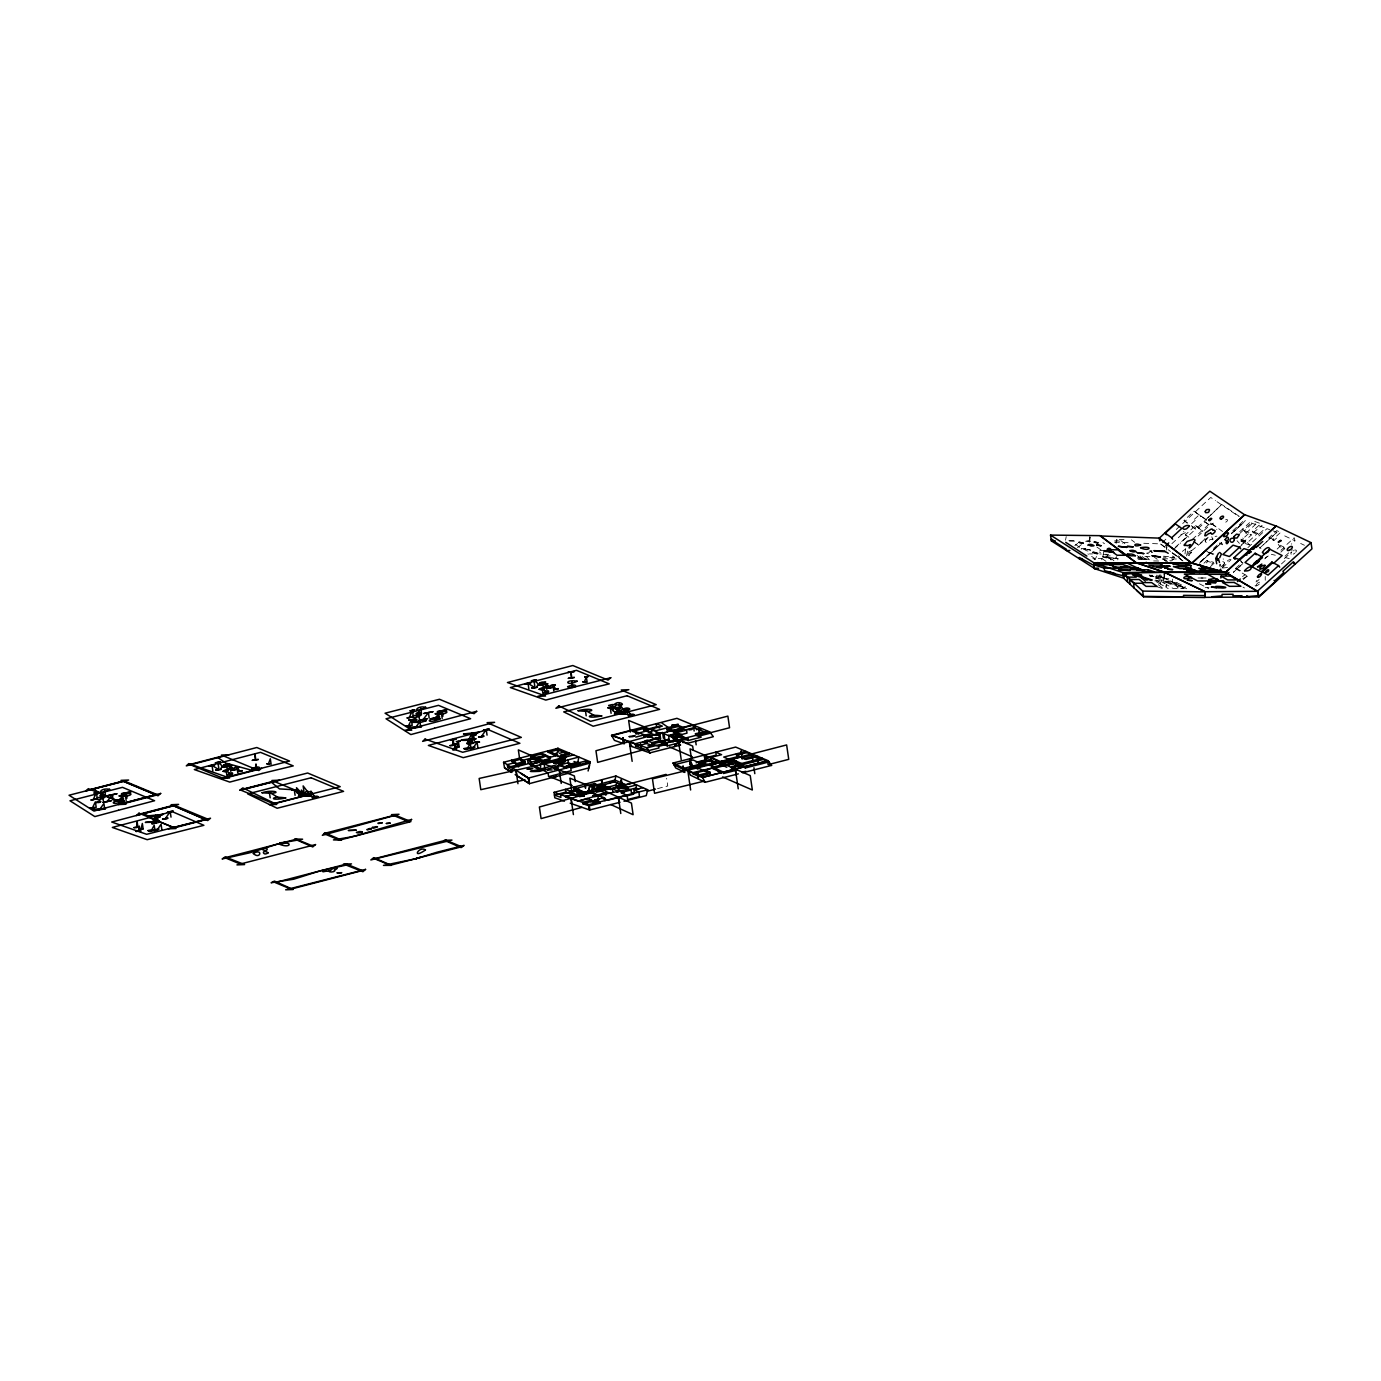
<?xml version="1.0" encoding="UTF-8"?>
<svg xmlns="http://www.w3.org/2000/svg" width="1381" height="1381" viewBox="0 0 1381 1381"><rect width="100%" height="100%" fill="white"/><g stroke="black" fill="none" stroke-linecap="round" stroke-linejoin="round"><path stroke-width="0.75" stroke-dasharray="5 3.75" d="M1265.238 580.262L1265.238 576.481M1108.995 557.631C1123.081 557.803 1102.297 562.654 1109.081 551.485M1155.552 578.069L1164.028 578.035L1164.511 572.39L1164.028 577.983L1186.711 588.755M1160.541 584.094L1154.809 580.883L1154.965 579.571L1160.696 582.782L1177.026 582.73L1176.888 584.025L1170.087 584.059L1170.398 581.263L1160.8 581.297L1160.489 584.094L1166.03 587.305L1166.358 584.508L1173.021 588.392L1183.983 588.444L1176.612 584.508L1171.381 584.508M1177.044 582.799L1185.295 586.718L1185.14 588.013L1177.63 588.03L1177.786 586.718L1165.305 580.227L1154.965 579.571M1154.809 580.883L1162.094 580.814L1162.25 579.502M1163.665 580.244L1163.855 578.76L1156.777 575.083L1156.536 577.931L1162.094 580.814M1170.07 584.059L1165.15 581.539L1165.305 580.227M1168.222 588.599L1165.978 587.305L1166.289 584.491M1172.02 582.817L1172.452 579.122M1176.439 586.01L1176.508 584.508L1170.398 581.263M1256.071 585.458L1256.831 584.025A4.488 2.037 -35.8 0 1 1258.039 582.851C1267.292 578.138 1249.477 594.02 1256.9 580.296M1116.383 543.113L1117.056 539.574M1149.907 556.664L1142.052 556.491L1141.535 559.27L1136.563 559.167M1162.543 559.27L1164.563 559.322L1164.338 560.617L1172.158 560.772L1172.365 559.478L1176.025 559.564M1166.427 550.104L1167.031 546.479M1115.9 543.078L1116.504 539.47M1102.832 556.854L1103.868 550.743M1219.475 566.245L1220.113 564.139M1089.385 542.284L1090.42 536.881M1094.408 559.737L1094.65 558.442L1087.917 553.902M1101.693 559.771L1101.934 558.494L1094.65 558.442M1113.932 560.79C1109.633 556.146 1109.306 561.618 1114.743 559.84M1110.531 559.806L1110.79 558.528M1117.764 559.857L1117.989 558.545L1116.4 558.528L1117.022 555.231M1065.528 540.213L1066.218 536.605M1081.202 549.327L1081.375 548.395L1087.399 548.447L1083.205 549.345M1186.538 555.939L1187.729 550.656M1185.589 548.965L1185.002 554.005L1191.354 550.57M1084.465 549.5L1086.243 549.224A3.366 0.932 10.8 0 1 1088.435 549.586L1090.42 550.639L1088.608 551.071A3.366 0.932 10.8 0 1 1086.398 550.691L1084.465 549.5L1088.383 544.632M1105.991 554.178L1107.683 555.939L1110.825 555.87M1095.098 559.685L1096.479 556.474M1213.398 523.14L1211.603 524.487A1.864 0.949 -34.4 0 1 1210.429 523.934L1210.93 523.002M1268.224 555.973L1265.289 558.028M1222.548 567.367L1224.515 563.327L1223.203 558.856M1182.36 551.399L1185.709 548.861M1187.625 554.247L1191.406 551.951L1191.285 553.885A5.386 2.762 -34.3 0 1 1189.421 555.732M1187.263 523.244L1184.035 520.447L1194.047 511.143L1201.125 516.632L1200.452 515.527M1162.181 542.595L1166.893 538.227M1176.284 529.475L1210.757 497.453L1215.487 500.647M1175.196 547.446L1186.831 536.76L1187.729 537.399M1231.697 511.212L1221.753 504.479L1205.682 519.757L1208.996 516.701M1173.781 549.241L1180.634 542.923M1183.154 540.61L1195.583 529.147L1190.56 525.108M1210.55 515.268L1221.753 504.479M1213.105 554.61L1209.065 552.555L1211.569 550.242M1213.571 548.395L1219.44 543.009L1222.668 544.028M1232.853 530.701L1245.265 519.291M1199.295 563.31L1221.736 542.681L1199.588 562.982M1203.99 563.189L1207.011 560.41L1213.657 562.326L1210.654 565.071M1239.741 531.668L1249.581 522.639M1206.269 562.947L1207.84 561.497L1213.157 562.792M1239.827 533.429L1249.77 524.314M1210.395 566.642L1214.244 563.103M1238.429 548.153L1243.901 543.13L1249.287 544.891L1266.981 528.664L1276.959 532.255L1259.817 547.998M1220.839 567.039L1228.555 559.944M1222.306 567.798L1231.041 559.771L1227.847 558.787M1240.552 570.75L1234.493 567.367L1235.408 568.609L1242.054 562.481L1243.021 563.016M1242.658 563.741L1233.319 572.355L1242.658 563.724M1259.817 547.964L1276.959 532.186M1194.41 519.256L1199.278 514.802L1206.131 519.498L1204.905 521.863L1209.687 525.332L1202.816 531.599L1195.653 525.419L1185.433 534.775L1187.021 537.054M1191.682 523.589L1195.186 520.361M1171.882 543.682L1184.328 532.186L1183.413 531.53M1194.858 528.094L1196.464 526.627M1197.534 527.369L1206.131 519.498M1198.259 528.422L1205.112 522.156M1200.434 561.67L1221.546 542.37M1241.623 540.316L1244.505 541.248L1251.341 534.982L1246.025 533.152L1244.264 530.805L1254.518 521.397L1260.801 523.641L1252.291 531.461L1253.24 532.703L1258.557 534.533L1264.012 529.544M1246.025 533.152L1255.45 524.504L1254.518 521.397M1243.901 543.13L1241.07 540.437L1249.581 532.634L1251.341 534.982M1242.02 541.697L1243.677 540.161L1244.505 541.248M1253.24 532.703L1262.096 525.367M1241.07 540.437L1247.509 542.56L1257.625 533.29L1259.386 535.621M1247.889 547.601L1253.482 542.457M1269.502 537.623L1273.006 539.35L1279.997 532.928M1278.599 531.478L1276.717 530.58L1268.673 538.003L1273.886 540.558L1277.839 536.933M1192.183 539.539L1210.619 522.778L1222.565 531.512M1204.905 521.863L1209.48 525.039L1211.12 523.537L1217.921 528.215L1216.592 529.493M1198.138 536.052L1201.332 533.118M1191.492 550.76L1208.168 537.244M1188.109 555.645L1191.302 552.728M1231.317 533.411L1245.42 520.516M1242.175 573.063L1246.508 575.497L1249.218 573.029M1264.72 558.839L1267.223 556.543M1277.149 549.051L1279.876 546.565L1284.485 548.827L1280.36 552.607M1286.902 544.425L1294.221 537.744L1295.033 540.8L1291.339 544.149M1193.512 541.214L1198.57 544.787L1205.924 538.072M1243.28 579.537L1247.371 575.808L1246.508 575.497M1280.964 550.277L1283.726 547.774L1284.848 548.326M1285.038 556.198L1292.271 549.638M1284.365 558.58L1291.736 551.882M1257.107 581.349L1259.127 579.502M1281.464 563.914L1287.282 558.632M1077.473 547.687L1083.118 543.251M1242.486 576.533L1244.972 574.928M1074.815 545.633L1077.698 543.389M1207.357 538.59L1206.631 539.194A3.711 1.899 -34.4 0 0 1205.44 540.851L1205.82 542.267A2.417 1.243 -34.3 0 0 1206.839 542.284L1210.222 539.557A2.745 1.398 -34.4 0 0 1211.845 539.332L1212.932 538.728A3.522 1.795 -34.4 0 0 1212.777 539.626L1213.381 540.368M1174.765 557.786L1163.32 557.147M1242.848 578.622L1247.319 576.222L1248.338 574.168M657.529 788.62L667.748 785.996L666.626 778.263M1137.461 557.82L1140.343 557.51L1137.374 556.405M1222.806 561.532L1224.446 562.55M1153.152 576.412L1150.408 576.481M1227.571 567.487L1221.167 568.178L1220.062 564.38M1241.571 544.546L1245.61 541.663L1242.779 538.003M1163.544 556.18L1174.713 557.372L1169.845 554.333M1149.596 552.555L1146.541 553.211L1149.924 554.368M1180.859 534.706L1186.572 532.203A1.813 0.932 -34.4 0 0 1186.797 531.754M1159.073 575.066L1160.989 575.031M1155.569 577.949L1164.045 577.828L1184.38 587.65M1163.855 578.76L1171.899 578.674M1165.15 581.539L1171.589 581.47M1205.164 587.667L1208.962 587.65M1154.93 576.74L1158.262 576.723L1158.141 578.052L1156.26 577.413M1150.183 575.29L1152.548 575.273M1177.786 586.718L1185.295 586.718M1089.402 553.902L1092.406 553.936M1118.006 558.563L1109.185 558.511L1105.732 556.06M1087.227 549.362L1090.403 549.396M1099.759 553.971L1101.244 553.988M1108.667 554.368L1102.78 554.316L1099.414 551.951M1158.78 576.032L1161.732 576.05M1099.794 550.398L1103.833 550.432M1068.859 540.679L1075.402 540.748M1086.795 540.886L1090.023 540.92M1069.481 541.076L1075.523 541.145M1085.604 541.266L1091.646 541.317M1153.636 560.945L1159.505 561.031L1153.825 556.75M1137.668 558.804L1143.572 558.925M1162.647 558.718L1180.565 559.098M1141.655 558.908L1149.355 559.063M1152.03 550.881L1150.028 550.829L1153.981 553.816M1149.182 551.157L1151.927 551.226M1119.283 539.436L1124.013 539.608M1114.657 540.834L1119.128 540.989L1122.546 543.579M1114.381 542.181L1131.177 542.802M1143.779 543.268L1160.575 543.89L1170.501 551.485M1149.458 575.912L1153.17 576.24M1092.854 558.476L1094.96 559.322M1216.903 536.26L1216.264 536.191A2.348 1.208 -34.3 0 0 1215.073 536.553M1271.331 554.299L1275.319 555.248M1285.262 557.596L1289.267 558.545M1157.502 586.89L1163.493 588.841M1148.353 559.305L1142.898 559.27M1240.846 561.722L1241.726 561.998L1240.017 559.668M1209.065 552.555L1215.038 554.351M1222.513 544.822L1219.44 543.009M1158.952 576.084L1164.045 577.741M1240.794 539.211L1243.677 540.161M1149.113 574.979L1153.359 576.412M1252.291 531.461L1257.625 533.29M1244.264 530.805L1249.581 532.634M1158.158 575.998L1164.028 578.035M1251.238 522.967L1265.151 527.991M1284.727 535.897L1294.446 540.523M1300.66 543.475L1304.424 545.271M1280.135 545.219L1283.967 547.1M1259.627 547.653L1260.974 548.343M1199.45 583.8L1208.72 588.582M1235.408 568.609L1241.415 571.958M1160.8 581.297L1167.566 585.199M1243.004 587.098L1244.505 587.978M1079.683 547.273L1074.591 543.855L1075.419 545.443M1239.258 516.339L1234.303 512.99M1217.041 501.7L1238.843 516.477M1206.649 520.257L1194.047 511.143M1089.609 549.983L1090.714 550.743M1101.934 558.494L1107.096 562.05M1184.035 520.447L1187.487 522.847M1192.166 526.782L1195.583 529.147M1195.653 525.419L1202.816 531.599M1096.894 547.049L1101.572 550.346M1185.433 534.775L1188.817 537.157M1194.686 542.422L1198.018 544.787M1205.44 550.242L1209.635 553.263M1115.14 557.631L1116.4 558.528M1102.953 542.595L1104.489 543.734M1142.052 556.491L1146.213 559.616M1136.995 555.438L1141.586 558.891M1139.601 557.803L1141.828 559.046M1120.906 540.662L1125.791 544.356M1173.885 553.764L1175.214 554.765M1176.129 555.455L1182.792 560.513M1160.61 544.045L1167.48 549.241M1172.434 553.004L1182.084 560.306M1164.563 559.322L1167.532 561.566M1150.736 551.364L1151.961 552.279M1131.453 539.885L1134.647 542.301M1178.321 555.887L1179.667 556.923M1172.02 552.659L1185.364 562.861M1158.331 584.698L1162.802 588.168M1245.403 540.541L1241.882 540.299L1239.655 543.251A9.287 3.47 -37.1 0 0 1239.948 543.941L1237.065 540.765M1163.32 559.27L1166.237 561.601M1146.558 556.629L1149.389 559.806M1139.929 555.904L1142.657 559.081M1242.624 529.027L1243.452 530.114M1247.509 542.56L1249.287 544.891M1207.011 560.41L1207.84 561.497M1241.139 561.256L1242.054 562.481M1283.726 547.774L1284.485 548.827M1278.219 544.269L1279.876 546.565M1273.006 539.35L1273.886 540.558M1211.793 536.76L1212.846 539.867M1165.909 545.495L1166.565 548.55M1204.871 538.452L1205.337 541.732M1294.601 550.121A3.211 1.45 -35.8 0 1 1295.671 552.314M1294.808 553.16A3.211 1.45 -35.8 0 1 1293.22 554.126M1291.166 554.213A3.211 1.45 -35.8 0 1 1291.304 552.538M1292.996 550.898A3.211 1.45 -35.8 0 1 1293.531 550.57M1225.62 519.808A2.054 1.053 -34.3 0 1 1227.467 520.292A2.054 1.053 -34.3 0 1 1225.292 522.346A2.054 1.053 -34.3 0 1 1223.98 521.345M1089.868 536.795L1088.832 542.198L1089.868 536.777M1243.884 522.346L1231.231 533.964L1243.901 522.415M1103.108 556.578L1102.918 556.698A3.366 0.949 10.7 0 0 1103.195 557.406L1108.477 558.131A3.366 0.932 10.8 0 0 1108.201 557.423L1103.108 556.578M1206.045 577.983L1197.638 577.983L1206.096 578.069"/><path stroke-width="1.5" d="M1190.836 567.453L1190.957 565.52L1185.088 563.828L1173.436 563.776L1179.184 565.468L1190.957 565.52M1215.245 571.302L1205.354 571.251L1205.406 570.284L1198.794 568.368L1208.202 568.42L1219.285 572.442M1148.146 571.717L1148.267 569.801L1139.86 569.818L1145.885 571.855L1154.274 571.82L1148.267 569.801M1095.703 564.812L1093.976 564.829L1104.213 568.143L1104.524 570.646L1115.071 573.443M1164.459 572.338L1205.216 591.707L1204.836 597.369L1259.006 596.955L1311.95 548.861L1311.035 542.629L1276.061 525.954L1225.534 572.442L1164.528 572.097L1135.976 562.809L1191.855 563.016L1225.603 572.563L1257.435 591.206L1258.989 596.851L1257.47 591.31L1225.517 572.355L1164.459 572.39L1136.028 562.533L1100.277 535.949L1159.091 538.124L1191.907 563.241L1244.661 514.785L1209.842 491.204L1159.16 538.297L1159.816 540.869M1258.643 595.608L1241.916 597.093L1242.002 595.729L1232.957 595.815L1233.06 594.262L1222.099 594.348L1221.995 595.902L1211.758 596.765M1205.233 591.862L1204.819 597.524L1143.485 596.765L1123.789 578.397L1123.029 572.77L1164.494 572.2L1205.233 591.862L1142.674 591.103L1123.029 572.77L1123.271 574.513L1131.747 573.547L1136.252 577.12L1127.259 577.12L1123.34 573.667M1164.304 574.859L1164.528 572.097M136.529 827.443L137.133 821.73L137.945 827.236M452.536 745.429L453.158 739.715L453.969 745.222M1220.839 578L1221.046 576.119L1230.661 576.101L1237.083 579.916L1227.692 579.934L1221.046 576.119M1127.259 577.12L1127.448 581.798M1129.485 579.468L1133.715 583.231L1142.104 583.283L1146.109 586.355L1157.157 586.442L1151.599 582.627L1143.14 582.575L1139.204 579.502L1129.485 579.468L1129.969 584.146M1133.715 583.231L1133.991 587.909M557.32 752.386L558.131 748.416L556.198 748.916M511.747 772.445L504.531 767.853L503.564 762.277L557.959 748.347L590.084 761.725L589.117 767.784L529.355 783.648L517.167 775.898M138.376 831.241L139.274 826.08L140.068 831.586M454.401 749.227L455.281 744.083L456.093 749.572M567.919 759.895L568.609 764.573L577.862 762.139L578.829 757.047L560.082 761.967L556.163 760.068L556.439 761.932L560.358 763.831L560.082 761.967M568.955 754.458L569.231 753.042L560.738 755.234L560.928 756.546L568.955 754.458L557.734 749.797L548.153 752.248L547.912 750.919L557.717 755.269L557.907 756.581L560.928 756.546M568.972 793.281L565.778 792.124L554.437 795.111L560.945 797.407L560.531 794.61L569.697 792.176L569.887 793.488L575.618 795.594L585.734 792.936L573.685 787.17L573.909 789.017L594.486 783.562L594.71 785.409L614.977 780.058L625.161 784.443L621.174 786.445M629.995 789.518L635.968 787.999L636.555 784.926L627.63 787.222L623.314 785.444L623.521 786.738L627.82 788.534L627.63 787.222M1216.696 563.741L1215.694 558.425L1218.543 553.108M588.116 770.995L589.428 765.057M624.005 801.273L646.273 795.611L647.706 789.742L615.874 776.001L614.58 781.939L609.815 782.509L615.115 781.663L602.168 785.219M141.052 828.963L142.347 823.473L143.158 828.98M457.076 746.948L458.371 741.459L459.183 746.983M1249.494 553.125L1249.788 552.003A4.419 3.901 -68.4 0 0 1249.667 550.242C1254.103 553.073 1242.037 554.299 1246.87 555.162M268.432 763.866L270.313 758.773L271.108 764.263M584.456 681.851L586.338 676.759L587.132 682.249M592.414 790.139L594.262 785.271L605.499 784.65L600.286 786.462L597.99 785.651L596.143 788.965M591.068 791.123L593.019 786.169L597.99 785.651M303.026 796.06L298.52 796.216L303.026 796.06L293.929 789.759L279.497 788.914L271.418 782.25M93.269 799.616L96.377 792.349L97.188 797.873M409.294 717.602L412.401 710.335L413.195 715.859M1135.355 573.374L1141.655 575.135M152.808 821.764L155.794 815.204L156.605 820.728M468.815 739.75L471.819 733.19L472.63 738.714M1272.419 562.844L1262.096 572.235L1251.048 566.262L1252.187 566.831L1262.389 557.527L1261.837 556.767L1255.139 553.246L1245.023 562.481L1251.635 566.055L1269.76 549.172C1269.208 545.132 1264.15 549.483 1263.114 551.451A2.486 1.122 -35.8 0 0 1262.389 552.452L1263.978 553.971L1267.948 552.089A2.486 1.122 -35.9 0 0 1268.656 551.071L1269.035 549.983A2.192 1.001 -35.8 0 0 1269.709 549.155L1282.172 555.542L1273.524 563.431L1271.884 562.084L1261.509 571.51L1268.103 575.083L1278.564 565.606L1279.652 567.125M92.423 807.85L95.393 801.843L96.204 807.367M408.448 725.836L411.417 719.846L412.211 725.353M154.361 823.421L157.641 817.103L158.435 822.627M470.386 741.407L473.648 735.089L474.46 740.613M151.375 830.533L154.189 825.268L155 830.792M467.399 748.519L470.213 743.271L471.025 748.778M100.537 798.011L104.749 790.502L105.56 796.026M416.544 715.997L420.773 708.488L421.568 714.012M98.621 802.085L102.539 795.197L103.351 800.721M414.645 720.071L418.564 713.183L419.375 718.707M1153.86 550.639L1164.494 551.088M157.348 829.653L161.059 824.267L161.87 829.791M473.372 747.639L477.084 742.253L477.878 747.794M165.323 818.622L170.208 811.596L171.02 817.138M481.348 736.608L486.233 729.582L487.044 735.124M99.812 809.266L103.903 803.5L104.714 809.007M415.819 727.252L419.928 721.486L420.739 726.993M690.414 775.138L705.121 782.302L738.352 773.861M107.114 801.584L112.362 794.627L113.173 800.169M423.138 719.57L428.386 712.613L429.18 718.155M1200.417 565.002L1202.886 567.643M1152.151 555.697L1160.403 556.94M252.602 770.512L226.035 763.175L217.887 757.651M1217.576 559.806L1218.37 558.666L1219.492 562.464M1219.682 557.82L1221.425 554.04L1219.682 552.417M119.042 799.91L126.137 792.677L126.948 798.235M435.067 717.896L442.162 710.663L442.956 716.221M118.386 801.86L125.36 794.938L126.172 800.497M434.411 719.846L441.385 712.924L442.196 718.483M1165.288 533.152L1175.317 523.848L1181.773 528.422L1171.64 537.727L1165.288 533.152L1166.41 534.723M1239.551 547.221L1229.418 556.526L1222.876 554.506L1233.043 545.167L1239.551 547.221L1240.725 548.775M1217.887 571.855L1220.839 569.162M1235.063 559.374L1233.872 557.82L1243.918 548.602L1249.995 550.518L1251.134 552.072M1226.224 574.979L1228.986 572.442M1257.78 545.944L1262.752 541.369M1165.909 545.495L1168.74 542.906M1249.995 550.518L1240.017 559.668L1233.872 557.82M1256.089 547.515L1258.333 545.46M1237.445 581.574L1240.276 579.002M1257.435 591.206L1311.035 542.629M1258.868 596.437L1275.561 581.315L1274.991 580.538L1283.812 572.528L1282.897 571.302L1293.427 561.756L1295.154 564.069L1293.652 563.31M261.561 768.216L258.817 770.546L221.461 755.079L229.039 754.751M312.279 793.747L309.534 796.077L271.902 780.489L279.497 780.179L239.845 790.312L242.832 787.912L276.718 804.433L269.347 804.674L340.209 786.669L307.652 773.015L245.024 788.965M553.418 776.985L556.543 776.433L553.764 777.02M1144.469 570.457L1136.995 570.198L1144.348 570.353M1165.201 551.675L1154.343 551.054M745.964 771.323L742.08 772.014M1160.437 557.164L1152.151 555.766M549.275 686.961L549.983 686.184L546.306 686.409A4.074 1.036 -8.3 0 0 545.012 686.875L544.356 687.617L547.894 687.427A4.074 1.036 -8.3 0 0 549.275 686.961M1132.437 568.23L1138.445 568.092M741.407 751.16L741.821 754.855M697.785 773.222L698.337 778.711M683.56 771.53L683.008 765.903L683.923 771.496M757.582 758.031L758.204 761.639M622.727 737.799L623.988 743.289L622.796 737.886M661.982 723.092L677.122 733.604C693.262 734.968 656.061 738.093 677.122 733.604M699.149 729.082L699.96 734.571M622.21 785.616L621.433 780.041M476.203 733.777L479.034 732.206L463.498 733.984L475.737 733.829M1138.876 568.316L1132.903 568.817L1140.879 568.886M456.541 748.467C451.345 752.714 451.242 747.086 456.714 748.554M698.372 778.608L697.957 773.084M621.001 780.092L621.916 785.668L621.105 780.179M676.086 745.084L674.601 746.586L675.067 744.549A2.572 2.33 -71.6 0 1 676.172 743.582L679.072 743.927A4.419 4.005 -71.6 0 1 680.194 745.153L678.692 744.739M559.426 753.318L563.5 752.282M159.73 815.895L163.096 814.376L147.456 815.947L160.179 815.688M557.009 766.748L557.803 765.885M1130.314 569.335L1136.995 569.507L1130.366 569.404M660.791 742.529L661.534 742.236A4.108 1.053 -8.3 0 0 662.224 741.752L660.86 741.165M623.988 743.22L623.159 737.834L623.953 743.306M543.631 768.941L544.805 768.544M549.621 768.734L547.187 770.011L552.107 769.942M640.68 743.996L641.716 749.469M757.34 757.927L757.945 761.708M644.081 749.624L597.662 762.381L595.953 750.746L662.569 732.448L663.415 738.265M604.757 789L539.384 807.005L541.076 818.605L581.936 807.35M602.185 784.322L601.684 780.524L601.84 784.304M503.564 762.277L528.405 778.09L590.084 761.725M564.432 801.17L554.748 797.769L554.109 792.349L615.874 776.001M578.76 789.069L570.595 791.227L565.45 789.345L565.778 792.124M570.595 791.227L570.785 792.539L578.95 790.381M569.887 793.488L571.941 792.953L570.785 792.539M566.469 767.594L560.513 764.763L558.459 765.298L568.333 762.709L574.582 765.454L576.602 764.919L576.378 763.417L576.602 764.919L566.469 767.594L566.262 766.092L585.009 761.155L589.86 763.158L570.767 768.233L571.199 770.684L548.654 776.674L548.015 772.894L538.383 767.646L538.763 769.476L556.388 764.884M574.306 794.23L565.226 796.613L587.685 791.468L604.585 797.873L604.999 800.721M611.748 735.71L632.36 730.342L644.392 734.83L635.778 737.074M632.36 730.342L632.533 731.36L643.425 728.529L648.483 730.48L648.707 732.085L651.97 731.965L651.521 728.944L662.31 726.13L656.182 723.713L656.7 726.769L659.721 727.96M643.425 728.529L643.701 730.152L656.7 726.769M638.643 732.707L638.799 733.708L635.571 733.674L640.525 732.81L638.833 733.691L632.533 731.36M637.711 733.276L648.483 730.48M643.77 735.469L651.141 733.553L656.234 735.503M558.304 764.366L560.358 763.831M542.871 770.339L560.651 765.695L565.917 768.199M587.685 791.468L605.741 786.359L610.143 788.119L610.333 789.431L616.358 787.861M623.521 786.738L621.485 787.274L616.081 785.029L605.966 787.671L610.333 789.431M573.909 789.017L585.82 793.505L606.017 788.24L605.741 786.359M617.272 786.497L625.161 784.443M90.404 789.518L123.824 780.835L157.607 794.817L124.169 803.5M223.221 755.804L189.801 764.487L223.567 778.47L256.987 769.804M140.586 813.841L174.023 805.158L207.789 819.14L174.351 827.823M273.593 781.197L240.156 789.863L273.921 803.846L307.359 795.18M531.115 764.625L528.043 762.951L527.663 760.154L531.253 762.139L538.814 760.171C541.973 762.933 532.755 763.779 535.569 762.174A3.522 0.898 -8.4 0 1 536.743 761.829L550.415 758.514L550.225 757.202L540.782 752.749L541.024 754.078L550.415 758.514M550.225 757.202L557.717 755.269M651.521 728.944L656.079 730.687L677.588 725.129L683.129 727.355L692.744 724.87L694.229 727.614L706.226 732.586L706.088 731.619L695.489 733.674L695.731 735.279L700.754 737.316L700.495 735.693L695.489 733.674M531.253 762.139L531.53 764.004L548.533 759.602L554.489 762.45L556.439 761.932M678.503 735.331L686.996 733.138L686.547 730.117L677.795 726.544L667.04 729.323L673.755 731.947L682.318 729.738L682.128 728.322L673.548 730.549L673.755 731.947M573.736 754.924L540.195 763.624L540.731 767.284M556.163 760.068L565.882 757.548L560.738 755.234M552.728 761.397L558.459 759.93M656.855 735.383L657.77 735.141L656.665 734.709L656.079 730.687M624.281 743.841L614.441 740.371L611.541 735.331L634.794 743.841L655.837 738.731L647.465 741.304M634.794 743.841L636.106 746.223L646.688 743.496L652.523 745.619L652.074 742.598L647.396 740.907M709.23 733.018L729.565 727.735L727.873 716.118L658.72 734.071L659.272 737.955M610.143 788.119L600.131 790.726L606.846 793.712L626.905 789.518L626.698 788.206C603.963 787.999 635.985 796.768 618.792 790.243M623.314 785.444L632.325 783.096M617.514 788.309L621.467 787.274M717.205 762.882L786.635 744.929L788.741 759.343L768.319 764.625M590.447 801.653L598.422 799.599L597.731 794.921L587.633 791.089M552.521 752.973L552.745 754.268L548.153 752.248M557.423 753.077L552.711 754.285L556.18 755.821M536.173 758.549L539.919 757.582M538.486 767.612L530.2 763.192L512.247 767.819L512.679 770.615L507.69 767.439L507.259 764.642L515.579 762.502L515.924 765.333L518.652 766.921M530.2 763.192L530.477 765.057L532.514 764.522L532.652 765.471M685.131 729.979L694.229 727.614M686.547 730.117L678.071 732.31L673.548 730.549M661.792 740.665L669.164 739.491L668.577 735.469L677.087 733.276L685.718 738.006M681.765 736.453L673.358 738.611L679.607 741.027L679.866 742.65L667.316 745.844L667.058 744.221L660.67 741.856L660.463 740.44L652.074 742.598L652.471 745.619M673.151 737.212L681.558 735.037M660.67 741.856L652.298 744.014L658.702 746.361L667.058 744.221M659.117 742.408L668.18 740.061L673.272 742.029M661.827 742.288L662.12 743.893L667.316 745.844M651.021 745.671L647.862 745.844M662.12 743.893L674.67 740.665M695.731 735.279L706.226 732.586M597.749 794.921L605.655 792.884M605.707 793.264L578.087 801.118L586.994 798.822M618.861 790.605L616.944 792.073L618.981 791.537L612.387 788.896L612.871 792.262M627.82 788.534L625.8 789.052L626.905 789.518M594.935 801.308L592.846 801.86L591.448 800.1L582.644 802.361L582.834 803.673L589.186 805.9L589.566 809.991L589.221 805.9L599.975 803.172L599.837 801.878L594.745 800.013L594.935 801.308L599.975 803.172M594.745 800.013L602.513 798.011L607.605 800.29L627.181 795.318L627.613 799.53L639.42 796.544L638.937 791.969L634.121 789.932L634.518 792.746L631.393 792.798L630.979 790.001L626.698 788.206M602.513 798.011L604.585 797.873M582.834 803.673L591.638 801.412M515.51 762.536L511.626 760.223L511.868 761.552L520.93 759.222L525.022 761.432L525.246 762.933L507.69 767.439M531.944 756.391L537.192 759.067L537.416 760.551L532.203 757.91L531.944 756.391L541.024 754.078M520.93 759.222L521.189 760.741L532.203 757.91M538.814 760.171L535.017 758.273L527.697 760.171M525.022 761.432L515.769 763.797L511.868 761.552M535.017 758.273L535.207 759.567C561.238 752.8 524.003 758.031 537.313 759.101M709.679 731.861L676.914 718.327L611.541 735.331L646.999 747.863L709.679 731.861L713.356 736.694L686.737 743.479M679.607 741.027L687.962 738.887L688.221 740.509L700.754 737.316M700.495 735.693L710.611 733.104L705.656 731.05M630.185 745.93L649.881 752.887L680.591 745.05M684.89 772.445L675.706 767.957L673.013 763.037L735.641 747.086L768.199 760.724L771.565 765.419L742.495 772.808M709.851 761.535L706.002 759.792L705.743 757.789L716.187 755.131L715.807 752.127L721.59 754.682L711.042 757.358L711.785 762.398M697.422 761.984L706.002 759.792M696.145 762.761L706.364 760.154M752.3 754.906L746.879 752.628L736.625 755.252L741.96 757.548L752.3 754.906L752.887 756.425L756.115 757.789M596.523 792.211L666.056 774.396M623.142 792.004L630.979 790.001M623.211 792.366L621.208 792.884L627.181 795.318M634.121 789.932L642.942 787.688M625.783 796.164L633.689 794.144L633.413 792.28M647.292 791.244L655.474 789.138M673.013 763.037L702.515 777.417L768.199 760.724L702.515 777.417L695.765 774.12M698.872 763.589L711.491 760.379M703.55 763.33L703.792 764.953L684.355 769.89L683.526 768.423L703.55 763.33L714.857 767.042L710.749 765.143M705.277 764.884L715.651 762.26L715.945 764.28M727.787 759.17L736.85 756.857L736.418 753.836M711.06 757.358L720.381 761.57L728.978 759.377L730.204 761.242L732.31 760.707L741.787 764.884L763.158 759.464L769.062 761.932L745.395 767.94L740.699 765.885L730.946 767.646M710.697 764.746L719.294 762.571L723.454 764.435L723.644 765.851M732.31 760.707L732.103 759.308L740.699 757.116L746.033 759.412L757.876 756.391L759.222 758.204M720.381 761.57L720.589 762.985L729.185 760.793M719.294 762.571L719.501 763.969L721.607 763.434L720.589 762.985M743.962 758.704L752.887 756.425M714.806 766.628L723.437 764.435M727.304 761.466L730.445 762.864L735.797 761.501M683.526 768.423L692.399 772.756L713.684 767.646L705.07 770.253M721.659 772.652L712.889 768.578L712.734 767.577L714.857 767.042M692.399 772.756L692.917 773.671L704.241 770.788L710.231 773.636L710.024 772.221L705 769.838M712.889 768.578L730.722 764.056M731.706 764.522L737.54 763.037M732.103 759.308L741.58 763.486L762.243 758.221L763.158 759.464M710.024 772.221L698.078 775.242L698.786 776.536L710.231 773.636M731.757 766.697L736.418 768.803L736.574 770.184L731.965 768.112L731.74 766.697L740.492 764.47L745.239 766.559L745.395 767.94M554.109 792.349L589.066 804.622L647.706 789.742M736.574 770.184L723.506 773.498L723.351 772.117L713.684 767.646M570.232 803.207L589.601 810.008L620.017 802.275M593.019 786.169L589.877 786.324L594.262 785.271M554.213 767.543L555.766 767.163M723.074 761.57L652.453 778.867L654.559 793.298L704.396 781.076M554.23 769.562L558.666 767.888L553.66 767.888M595.919 801.325L592.742 801.722A4.833 1.243 -8.4 0 1 591.655 801.67M552.832 761.932L479.155 778.452L480.795 789.69L525.004 779.799M698.838 729.22L699.753 734.692M690.724 765.109L689.861 759.481L690.569 765.126L689.706 759.515L692.917 766.265L698.717 765.333L704.189 766.213L690.034 766.8L692.917 766.265L697.957 769.165M623.763 743.358L623.055 737.713L623.901 743.202M126.172 802.585C115.244 800.272 102.384 796.267 93.96 788.914M599.423 799.478L597.403 800.29M1205.423 570.405L1200.262 570.094L1214.969 570.336M601.512 780.697L602.03 784.339L601.771 780.541M1086.882 556.111L1065.752 542.353M1126.879 562.982L1137.426 568.005M1189.852 572.476L1192.252 572.338L1188.54 572.338M1093.769 563.016L1123.029 572.563L1123.771 578.19L1094.391 568.609L1093.769 563.016L1191.907 563.275L1159.16 538.297M1097.567 564.794L1122.908 564.501L1133.076 567.919L1117.799 568.023L1112.862 566.4M1094.391 568.609L1098.499 568.558M1133.801 573.27L1135.044 573.357M1205.216 591.707L1257.47 591.31M1104.213 568.143L1119.508 568.04M1109.426 572.235L1110.807 572.235M1123.029 572.563L1164.476 572.407M1125.584 576.274L1113.138 573.443M1050.509 535.103L1093.787 562.758L1136.131 562.775L1100.208 535.655L1050.509 535.103L1051.338 540.886L1094.356 568.351L1098.413 568.351M1098.637 565.502L1099.863 565.502M1082.221 558.718L1079.269 558.718L1079.2 557.423L1094.063 565.502M1141.103 575.325L1133.283 573.443M1111.774 563.034L1117.108 563.051M1191.717 573.132L1189.369 570.094L1186.538 570.491L1193.08 570.422L1193.805 573.115M1069.843 550.553L1066.443 550.518L1066.374 549.241L1051.148 539.505L1052.874 539.522M1205.389 574.22L1226.069 574.375L1225.603 572.563L1191.838 563.206L1244.644 514.699L1276.061 526.04L1225.551 572.355L1226.069 574.375M1051.338 540.886L1055.377 540.938M1204.957 595.608L1183.534 595.349L1183.413 596.868L1143.433 596.385L1136.563 590.291M1172.901 562.775L1176.767 562.827M1192.286 570.284C1201.971 570.215 1184.501 568.748 1189.369 570.094M1126.395 566.4L1120.802 566.831L1127.552 566.573M1133.68 574.444L1137.046 574.962A15.346 3.47 6.6 0 1 1142.467 576.516L1147.041 580.262M1133.007 568.42L1140.378 568.765M618.17 713.563L614.407 713.96L619.033 714.046L617.445 708.056L622.848 714.184M685.977 743.151L687.186 743.358L684.147 742.046A2.641 2.399 -71.5 0 0 683.06 742.65M1151.081 580.365L1132.455 574.703M1218.802 587.685C1206.338 585.026 1234.269 587.063 1223.048 588.047A8.718 1.968 6.1 0 1 1218.802 587.685M1143.951 577.379L1152.358 580.055M602.392 786.825C592.207 788.689 603.514 786.531 606.017 788.24M1218.94 570.681L1221.132 571.302M173.609 827.512L152.342 818.847L144.073 813.564M1205.354 571.251L1193.995 570.854L1199.692 572.528M1109.236 564.656L1113.5 566.055M565.226 796.613L578.087 801.118M636.106 746.223L648.587 750.625L658.979 747.984L658.702 746.361M569.697 792.176L574.254 793.851M586.942 798.442L591.448 800.1M655.906 738.731L660.463 740.44M644.461 734.83L655.889 739.128M602.565 798.391L607.605 800.29M668.577 735.469L673.117 737.212L673.565 740.216M673.548 740.233L679.866 742.65M643.701 730.152L648.707 732.085M679.383 737.022L688.221 740.509M687.048 738.524L687.962 738.887M600.131 790.191L569.87 778.176L571.561 789.777M549.552 776.64L572.235 785.685M682.318 729.738L681.247 729.306L683.336 728.771L683.129 727.355M594.486 783.562L597.887 784.943M312.175 845.759L296.345 839.216L225.017 857.722L240.846 864.282M577.862 762.139L579.847 762.968M573.995 761.483L579.657 763.848M767.75 763.814L771.565 765.419M635.968 787.999L638.799 789.224M622.866 785.53L614.58 781.939L614.977 780.058L614.58 781.939L625.766 786.773M718.638 761.259L690.017 748.865L691.518 759.17M669.526 746.931L692.433 756.874M543.182 760.741L518.341 749.883L519.705 759.274M720.45 762.554L750.246 775.587L752.352 790.001L722.556 776.968M574.323 763.969L576.136 764.781M568.609 764.573L571.734 765.937M728.978 759.377L723.73 757.064L745.947 751.402L746.879 752.628M578.415 764.332L581.056 765.506M705.743 757.789L716.67 762.726L716.221 759.688M719.501 763.969L726.751 767.249M610.765 804.553L633.119 814.704L631.428 803.086L605.344 791.261L605.914 795.128M703.792 764.953L693.089 759.982L673.997 764.85L684.355 769.89M701.237 764.694L697.716 762.122M712.734 767.577L713.753 768.043M566.262 766.092L569.007 767.387M692.917 773.671L698.786 776.536M535.207 759.567L539.004 761.483M1261.267 556.94L1262.389 557.527M1271.884 562.084L1278.564 565.606M530.477 765.057L538.763 769.476M521.189 760.741L525.246 762.933M1274.059 580.486L1275.561 581.315M531.53 764.004L532.514 764.522M1239.447 595.729L1241.916 597.093M697.025 767.128L702.118 770.028M1246.715 595.712L1249.011 597.024M595.332 716.135L585.389 710.317L586.2 715.807M279.325 798.149L269.364 792.331L270.175 797.821M1164.977 551.295L1168.222 553.315M534.637 687.496L528.043 683.353L528.837 688.843M218.612 769.51L212.018 765.367L212.829 770.857M504.531 767.853L511.626 772.342M515.165 774.603L529.389 783.579L528.422 778.176L522.415 774.275M520.482 773.049L528.405 778.09L529.355 783.648L528.422 778.176M1097.774 562.533L1100.795 564.518M1102.383 562.619L1103.747 563.534M546.738 692.019L542.198 688.653L543.009 694.142M230.713 774.033L226.173 770.667L226.985 776.157M1146.178 562.309L1147.697 563.465M1160.972 563.586L1162.129 564.449M1170.777 562.36L1173.798 564.656M705.104 782.285L702.532 777.451M539.695 684.976L533.946 680.419L534.758 685.908M223.67 766.99L217.922 762.416L218.733 767.922M1140.792 577.379L1145.315 581.09M547.169 686.909L542.698 682.663L543.51 688.152M231.145 768.924L226.691 764.677L227.485 770.166M616.72 713.994L610.298 707.814L611.092 713.304M300.695 796.008L294.274 789.828L295.085 795.318M550.001 687.928L546.013 683.854L546.807 689.343M233.976 769.942L229.988 765.868L230.8 771.358M618.653 712.182L612.543 705.708L613.354 711.198M302.629 794.196L296.518 787.722L297.329 793.212M306.824 796.198L301.421 790.053L302.215 795.542M555.973 689.205L553.004 685.356L553.816 690.845M239.949 771.219L236.997 767.353L237.791 772.859M624.316 710.628L619.154 703.896L619.965 709.368M308.291 792.642L303.147 785.91L303.941 791.382M696.835 729.859L693.297 725.094L694.16 731.015M754.285 757.081L751.92 753.905L752.783 759.826M1255.139 553.246L1256.227 554.765M1171.64 537.727L1172.659 539.229M630.996 715.065L626.939 709.057L627.734 714.547M314.972 797.061L310.915 791.071L311.726 796.561M649.83 752.749L648.897 751.16L649.812 752.783M646.999 747.863L649.881 752.887M690.569 775.207L687.755 770.218L690.638 789.984M631.963 746.569L629.27 741.597L632.153 761.345M1216.644 556.698L1217.783 560.513M531.374 758.79L530.753 755.321L531.322 759.17M560.203 775.449L559.253 769.908L561.221 783.424M644.806 730.29L644.219 726.838L644.806 730.773M679.245 745.395L678.33 739.871L681.213 759.619M516.805 775.639L515.993 770.184L517.961 783.717M757.72 757.91L758.273 761.57M640.594 744.152L641.302 749.624L640.542 744.152M616.081 785.029L616.444 787.463M585.596 792.004L585.82 793.505M575.48 794.662L575.618 795.594M571.838 803.777L571.026 798.287L573.408 814.6M559.875 756.063L560.358 759.429M560.513 764.763L560.651 765.695M548.43 759.032L548.913 762.381M545.253 754.855L545.443 756.167M1142.674 591.103L1143.485 596.765M753.94 767.732L754.803 773.653M752.455 760.724L752.662 762.122M741.96 757.548L742.184 759.153M741.58 763.486L741.787 764.884M740.492 764.47L740.699 765.885M736.315 761.173L736.522 762.571M738.231 788.827L735.348 769.062L735.969 774.465M730.204 761.242L730.445 762.864M717.775 769.528L717.965 770.943M700.633 729.375L700.771 730.325M705.484 762.968L704.327 755.062L705.018 760.499M704.086 769.787L704.241 770.788M695.592 740.889L696.162 744.842M693.227 749.952L692.658 746.085L664.002 733.656L665.141 741.407M682.905 736.884L683.112 738.507M677.588 725.129L677.795 726.544M666.816 727.908L667.403 731.93M668.041 739.059L668.18 740.061M660.67 739.025L659.79 733.207L628.631 720.45L630.323 732.068M650.848 731.533L651.141 733.553M646.308 740.872L646.688 743.496M620.777 813.495L618.395 797.182L618.947 802.551M571.786 677.519L570.992 672.029L571.354 677.812M572.77 687.427L571.958 681.938L572.114 686.305M585.596 788.258L584.992 784.184L585.44 787.912M575.187 781.56L574.375 775.932L544.131 763.883L544.943 769.51M557.959 748.347L558.494 752.006M255.778 759.533L254.967 754.026L255.33 759.826M256.745 769.441L255.951 763.952L256.089 768.319M1093.787 562.758L1094.356 568.351M589.066 804.622L589.601 810.008M676.69 735.486L676.863 738.369M124.152 800.842C110.342 807.005 108.978 799.772 124.152 800.842M440.176 718.828C426.384 724.973 424.968 717.757 440.176 718.828M1140.62 544.994C1132.593 548.153 1133.283 541.887 1140.62 544.994M242.193 770.667L242.107 770.961A4.108 1.053 -8.3 0 1 241.433 771.444L237.808 771.461A4.108 1.053 -8.3 0 1 238.481 770.995L242.193 770.667M558.217 688.653L558.131 688.946A4.108 1.053 -8.3 0 1 557.441 689.43L553.833 689.447A4.108 1.053 -8.3 0 1 554.506 688.981L558.217 688.653M1129.831 550.622L1132.282 551.675A4.264 1.208 9.5 0 0 1133.974 551.882L1136.131 551.502L1133.715 550.518A4.264 1.208 9.5 0 0 1131.971 550.294L1129.831 550.622M1109.254 551.727L1104.299 551.399A3.159 0.88 10.7 0 1 1103.989 550.605L1113.794 552.365L1109.254 551.727M1254.207 563.327L1255.83 563.69A4.108 1.864 -35.8 0 0 1257.228 563.085L1259.23 561.135L1257.625 560.738A4.108 1.864 -35.8 0 0 1256.227 561.342L1254.207 563.327M227.623 766.317L230.938 766.248A3.642 0.932 -8.3 0 0 231.956 765.816L229.108 765.488A3.642 0.932 -8.3 0 0 228.107 765.903L227.71 766.179M543.648 684.303L546.962 684.234A3.642 0.932 -8.3 0 0 547.981 683.802L545.115 683.474A3.642 0.932 -8.3 0 0 544.114 683.871L543.648 684.303M608.624 705.553C618.809 709.834 617.652 701.893 608.624 705.553M647.741 737.109L651.038 737.04A3.642 0.932 -8.3 0 0 652.056 736.608L649.208 736.28A3.642 0.932 -8.3 0 0 648.207 736.694L647.741 737.109M720.589 761.639C730.773 765.903 729.617 757.962 720.589 761.639M226.104 766.576L221.219 767.387L226.104 766.628M542.129 684.562L537.261 685.425L542.043 684.734M328.436 870.997C329.023 872.965 337.016 871.756 334.167 869.961C334.323 870.082 337.551 869.012 337.309 867.751C331.181 866.785 333.391 870.323 328.436 870.997M1189.404 526.247L1186.59 528.75A6.025 3.09 -34.3 0 1 1184.035 529.303C1179.771 528.077 1188.161 523.554 1189.404 526.247M105.457 808.627C90.007 812.58 88.16 808.386 105.457 808.627M421.464 726.613C406.187 730.566 404.046 726.389 421.464 726.613M371.213 828.911L367.933 829.757A3.642 0.932 -8.3 0 1 366.794 829.636L369.642 828.514A3.642 0.932 -8.3 0 1 370.695 828.635L371.213 828.911M623.366 709.195L624.074 709.799A5.438 1.381 -8.3 0 0 625.593 710.007C634.19 710.438 627.544 705.984 623.366 709.195M735.348 765.264L736.038 765.868A5.438 1.398 -8.3 0 0 737.558 766.092L742.477 764.815L735.348 765.264M1210.705 532.945L1211.758 534.171A2.244 1.139 -34.3 0 0 1213.139 533.722L1214.814 532.117A3.314 1.692 -34.4 0 0 1215.125 530.787L1213.968 530.131A2.227 1.139 -34.4 0 0 1212.932 530.442L1212.19 529.027A2.589 1.329 -34.4 0 0 1210.93 529.216L1205.475 532.928L1204.802 535.673A2.296 1.174 -34.2 0 0 1206.01 535.655L1208.807 533.48A2.607 1.329 -34.3 0 0 1210.205 533.187L1210.705 532.945M362.305 831.949L361.114 831.604A4.281 1.088 -8.3 0 0 359.146 831.655L356.402 832.432L357.558 832.864A4.281 1.088 -8.3 0 0 359.561 832.812L362.185 832.156M215.799 769.994L218.267 770.097A4.247 1.088 -8.3 0 0 220.218 769.649L221.374 768.889L215.85 769.925M531.823 687.98L534.292 688.083A4.247 1.088 -8.3 0 0 536.242 687.634L537.433 686.944L531.858 687.928M1135.32 555.749L1130.953 555.835A5.662 1.605 9.5 0 1 1128.898 555.248L1127.259 554.005L1131.557 554.074A5.662 1.605 9.5 0 1 1133.663 554.679L1135.32 555.749M261.7 849.177C269.312 853.406 268.708 845.103 261.7 849.177M1118.437 546.306L1126.689 547.377L1118.437 546.306M105.077 796.768C104.335 798.632 95.168 801.222 96.774 798.356A8.718 2.227 -8.4 0 1 99.708 797.165L105.077 796.768M421.101 714.754C420.584 716.584 410.882 719.277 412.798 716.342A8.718 2.227 -8.4 0 1 415.733 715.151L421.101 714.754M1225.12 539.729C1229.815 543.959 1229.176 532.341 1225.12 539.729M615.253 703.689L615.356 704.12A9.287 2.365 -8.3 0 0 618.446 705C627.267 705.726 619.102 700.495 615.253 703.689M727.217 759.757L727.338 760.189A9.287 2.365 -8.3 0 0 730.411 761.069C739.232 761.794 731.084 756.581 727.217 759.757M1265.272 572.476L1267.965 571.769A3.28 1.502 -35.8 0 0 1268.69 570.836C1269.553 568.109 1265.255 571.009 1265.272 572.476M151.841 822.299L159.471 820.97L145.298 822.403L151.841 822.299M467.866 740.285C495.658 736.384 443.232 740.941 467.866 740.285M162.578 819.157L165.116 819.209A4.35 1.105 -8.4 0 0 167.066 818.691L168.068 818.035L162.578 819.157M478.586 737.143L481.123 737.195A4.35 1.105 -8.4 0 0 483.074 736.677L484.092 736.021L478.62 737.074M1265.031 565.537L1263.667 567.539A4.074 1.847 -35.8 0 1 1262.303 568.54L1260.145 569.214A1.933 0.88 -35.9 0 1 1259.748 568.92L1260.974 566.849A4.074 1.847 -35.8 0 1 1262.389 565.813L1264.754 565.14A1.916 0.88 -35.8 0 1 1265.031 565.537M1119.767 567.453L1121.596 567.815L1114.467 567.332L1119.767 567.453M1194.6 539.885C1196.878 540.006 1185.071 554.437 1190.595 544.58L1187.384 545.719A2.244 1.157 -34.3 0 1 1186.745 545.305L1184.518 545.495A1.726 0.88 -34.3 0 1 1184.069 545.081L1187.194 541.404L1193.892 539.194A2.244 1.157 -34.3 0 1 1194.548 539.626L1194.6 539.885M426.004 720.796L421.481 722.211A6.422 1.64 -8.4 0 1 419.116 722.349L412.211 722.349L421.464 720.399L426.004 720.796M544.511 769.873L539.988 771.288A6.422 1.64 -8.4 0 1 537.606 771.409C518.98 772.255 541.697 768.941 544.511 769.873M1223.566 535.707L1223.531 536.035A5.041 1.882 -37.1 0 0 1223.946 536.708L1226.708 535.949L1228.451 533.394A5.058 1.882 -37.1 0 0 1228.123 532.738L1225.62 533.204L1223.566 535.707M1244.54 570.836C1253.534 572.183 1253.257 561.394 1244.592 570.664M577.206 681.23C565.606 687.082 563.707 678.813 577.206 681.23M1205.268 511.419L1205.285 512.04A3.953 2.02 -34.4 0 0 1205.82 512.696L1207.943 512.541A1.83 0.932 -34.3 0 0 1208.789 511.954L1209.514 510.055A3.953 2.02 -34.4 0 0 1208.979 509.416L1206.839 509.572A1.83 0.932 -34.4 0 0 1206.027 510.159L1205.268 511.419M279.704 842.773L284.676 842.565L279.704 842.773M1088.383 544.632L1090.351 545.771A3.194 0.898 10.8 0 0 1091.922 546.065L1094.028 545.65L1092.043 544.666A3.194 0.898 10.8 0 0 1090.455 544.373L1088.383 544.632M116.85 793.782L107.891 795.611L116.85 793.782M432.857 711.716L423.898 713.476L432.857 711.716M551.364 760.776L542.405 762.623L551.364 760.776M327.021 871.152L322.791 871.549L327.021 871.152M1205.82 583.835L1210.602 584.198L1205.82 583.835M1255.312 546.099L1254.207 548.637A2.641 2.33 -68.4 0 1 1252.722 549.31C1249.115 550.156 1258.54 545.391 1255.312 546.099M173.022 811.079L167.446 812.287L173.022 811.079M303.665 796.181L310 796.181L303.665 796.181M489.029 728.995L483.454 730.221L489.029 728.995M619.689 714.167L626.025 714.167L619.689 714.167M1234.01 536.553L1234.683 538.038L1237.031 538.02L1239.361 534.706L1236.513 534.171L1234.01 536.553M382.244 822.765L378.515 823.525A4.488 1.139 -8.3 0 1 377.893 823.18L382.244 822.765M1161.317 566.227L1167.204 566.573L1161.421 566.158M318.303 796.802L313.522 797.942A5.041 1.295 -8.3 0 1 312.175 797.717L312.434 796.664L316.335 796.198A5.058 1.295 -8.3 0 1 317.682 796.388L318.303 796.802M634.328 714.788L629.546 715.928A5.041 1.295 -8.3 0 1 628.2 715.703L628.459 714.668L632.36 714.184A5.058 1.295 -8.3 0 1 633.689 714.374L634.328 714.788M140.81 830.93L135.959 831.414L140.81 830.93M584.646 676.845L588.03 676.586L584.646 676.845M688.739 729.651L692.123 729.392L688.826 729.548M1208.617 579.571C1218.197 583.68 1223.342 576.309 1208.617 579.571M215.436 762.778L220.425 762.019L215.436 762.778M531.461 680.764L536.449 680.004L531.495 680.712M227.692 774.724C233.596 776.778 234.925 769.459 227.692 774.724M543.717 692.71C549.638 694.764 550.967 687.462 543.717 692.71M102.971 802.344L111.291 800.773L103.023 802.24M418.978 720.33L427.316 718.759L419.047 720.226M96.359 802.482L98.828 802.534A3.418 0.88 -8.4 0 0 100.002 802.188L100.865 801.567L98.448 801.636A3.401 0.88 -8.4 0 0 97.257 801.964L96.359 802.482M412.384 720.468L414.852 720.519A3.418 0.88 -8.4 0 0 416.026 720.192L416.907 719.587L414.473 719.622A3.401 0.88 -8.4 0 0 413.282 719.967L412.384 720.468M1257.452 576.844C1259.04 579.606 1264.72 570.664 1259.403 574.461A4.247 1.916 -35.8 0 0 1257.987 575.877L1257.452 576.844M1257.539 566.762L1259.507 566.866A3.453 1.571 -35.8 0 0 1260.715 566.089L1261.837 564.104L1257.539 566.762M100.226 795.646L104.887 794.748L102.229 794.8A3.522 0.898 -8.3 0 0 101.055 795.145L100.226 795.646M416.233 713.597L420.912 712.7L418.253 712.751A3.522 0.898 -8.4 0 0 417.079 713.097L416.337 713.476M1228.365 541.784C1226.328 547.256 1224.55 539.211 1228.365 541.784M262.045 773.481L229.764 782.095L194.324 769.562L260.491 752.352L293.238 765.885L262.045 773.481M578.069 691.467L545.788 700.081L510.349 687.565L576.516 670.337L609.263 683.871L578.069 691.467M425.469 849.971C410.899 860.07 419.168 845.396 425.469 849.971M251.584 768.682C261.302 772.083 263.27 763.624 251.584 768.682M567.608 686.668C577.31 690.068 579.295 681.627 567.608 686.668M1124.134 569.766C1145.263 571.682 1103.989 568.972 1124.134 569.766M298.9 794.006L303.13 795.128L306.081 793.885A8.372 2.141 -8.3 0 0 302.819 793.264L298.9 794.006M614.925 711.992L619.137 713.114L622.106 711.871A8.372 2.141 -8.3 0 0 618.843 711.25L614.925 711.992M142.951 828.721L139.188 829.118L142.951 828.721M458.975 746.707L455.178 747.207L458.975 746.707M280.015 844.447C291.892 849.091 292.444 840.097 280.101 844.326M1280.912 540.817L1278.564 542.388A2.21 1.001 -35.7 0 1 1278.288 541.853L1280.636 540.282A2.227 1.001 -35.9 0 1 1280.912 540.644L1280.912 540.817M1234.372 539.678C1232.249 546.272 1226.311 538.348 1233.198 538.107A8.372 3.125 -37.1 0 1 1234.372 539.678M408.759 720.105L414.093 719.432L408.759 720.105M527.266 769.182L532.583 768.509L527.266 769.182M1164.787 568.143L1168.378 568.351L1164.856 568.109M1208.824 519.86L1208.772 520.274A1.813 0.915 -34.3 0 0 1209.842 520.654L1211.741 518.773A1.795 0.915 -34.3 0 0 1210.377 518.479L1208.824 519.86M239.345 766.852L239.31 766.99A4.281 1.088 -8.3 0 1 238.481 767.629L234.666 767.732A4.281 1.088 -8.3 0 1 235.495 767.111L239.345 766.852M555.369 684.838L555.335 684.976A4.281 1.088 -8.3 0 1 554.506 685.615L550.691 685.718A4.281 1.088 -8.3 0 1 551.52 685.097L555.369 684.838M659.462 737.644L659.428 737.782A4.281 1.088 -8.3 0 1 658.582 738.421L654.784 738.524A4.281 1.088 -8.3 0 1 655.595 737.903L659.462 737.644M285.712 797.959C268.38 801.688 270.365 795.421 285.712 797.959M601.736 715.945C584.249 719.622 586.2 713.459 601.736 715.945M268.259 852.733C262.632 856.997 260.992 848.383 268.259 852.733M1096.669 544.874L1100.968 545.754L1096.669 544.874M1111.118 550.121C1102.659 550.967 1110.289 545.65 1111.118 550.121M119.163 795.939C133.353 797.838 136.322 789.587 119.163 795.939M435.188 713.873C448.79 715.79 452.675 707.676 435.274 713.77M553.677 762.951C567.815 764.85 570.664 756.598 553.677 762.951M420.1 857.48L415.336 858.844L420.1 857.48M130.85 791.848L121.442 793.695L130.832 791.917M446.857 709.748L437.449 711.629L446.857 709.748M565.364 758.825L555.939 760.689L565.33 758.911M456.455 741.614L460.322 741.217L456.455 741.614M582.834 793.954L586.701 793.54L582.937 793.851M223.722 765.143L227.52 765.195A4.212 1.07 -8.3 0 0 228.832 764.763L229.557 763.917L225.897 764.142A4.212 1.07 -8.3 0 0 224.464 764.642L223.722 765.143M539.747 683.129L543.527 683.181A4.212 1.07 -8.3 0 0 544.856 682.732L545.65 681.955L541.922 682.128A4.212 1.07 -8.3 0 0 540.489 682.611L539.747 683.129M643.839 735.935L647.62 735.987A4.212 1.07 -8.3 0 0 648.949 735.538L649.743 734.761L646.015 734.934A4.212 1.07 -8.3 0 0 644.582 735.417L643.839 735.935M228.297 769.355L231.87 769.441A4.074 1.036 -8.3 0 0 233.251 768.975L233.959 768.199L230.282 768.423A4.074 1.036 -8.3 0 0 228.987 768.872L228.297 769.355M311.916 792.694C304.424 796.889 302.025 788.378 311.916 792.694M627.941 710.68C620.449 714.892 618.032 706.364 627.941 710.68M1211.448 587.063L1217.041 587.685L1211.448 587.063M123.582 799.029L114.554 800.859L123.582 799.029M439.607 717.015L430.561 718.845L439.607 717.015M348.461 830.482L356.212 830.205L348.461 830.482M151.927 823.715L156.83 823.007L151.927 823.715M467.952 741.701L472.854 740.993L468.107 741.562M160.213 816.741L155.086 817.621L160.213 816.741M476.238 734.692L471.076 735.452L476.238 734.692M589.877 786.152L588.271 791.02L589.877 786.152M1133.145 546.807L1127.362 546.41L1133.145 546.807M223.083 771.306C228.728 773.688 231.093 765.868 223.083 771.306M539.108 689.274C544.753 692.088 548.43 683.647 539.108 689.274M643.201 742.098C648.777 744.497 651.09 736.694 643.201 742.098M253.31 853.493C260.577 860.259 263.167 847.675 253.31 853.493M620.794 707.952L616.668 708.867A6.18 1.571 -8.3 0 1 614.631 708.574L618.17 707.227A6.18 1.571 -8.3 0 1 620.242 707.521L620.794 707.952M732.776 764.021L728.633 764.936A6.18 1.571 -8.3 0 1 726.596 764.642L730.152 763.296A6.18 1.571 -8.3 0 1 732.223 763.607L732.776 764.021M466.657 743.375L467.607 744.066A5.058 1.295 -8.4 0 0 469.229 744.169L473.769 743.151L472.768 742.443A5.041 1.295 -8.4 0 0 471.042 742.357L466.743 743.289M593.036 795.715L593.968 796.405A5.058 1.295 -8.4 0 0 595.608 796.509L600.148 795.491L599.147 794.783A5.041 1.295 -8.4 0 0 597.421 794.696L593.036 795.715M296.673 789.828L291.874 789.846L296.673 789.828M390.167 823.162L386.369 823.49L390.167 823.162M612.698 707.814L607.899 707.832L612.698 707.814M724.68 763.9L719.864 763.9L724.68 763.9M1191.475 577.448C1181.1 581.677 1181.394 574.306 1191.475 577.448M262.045 792.746C285.28 794.765 275.406 788.551 262.045 792.746M578.069 710.732C598.715 713.062 593.761 706.623 578.121 710.697M1215.798 582.644L1207.598 582.35L1215.798 582.644M1097.93 542.854L1094.27 542.077L1097.93 542.854M474.598 742.374L479.587 742.115L478.586 741.701A3.66 0.932 -8.4 0 0 477.291 741.701L474.598 742.374M600.977 794.696L605.966 794.438L604.964 794.04A3.66 0.932 -8.4 0 0 603.687 794.023L601.028 794.645M425.659 707.262C412.695 715.047 414.87 705.104 425.659 707.262M1143.779 553.591L1137.167 552.642L1143.779 553.591M109.634 789.328C96.549 797.13 98.811 787.17 109.634 789.328M372.3 827.426L372.611 827.961A4.212 1.07 -8.3 0 0 373.647 828.168L377.514 826.874A4.212 1.07 -8.3 0 0 376.392 826.649L372.3 827.426M209.101 765.834L211.966 765.937A4.488 1.139 -8.3 0 0 213.572 765.557L214.953 764.798L209.101 765.834M525.125 683.819L527.991 683.923A4.488 1.139 -8.3 0 0 529.596 683.543L530.977 682.784L525.125 683.819M629.218 736.625L632.066 736.729A4.488 1.139 -8.3 0 0 633.672 736.349L635.07 735.59L629.218 736.625M574.151 671.598L567.833 672.443L574.151 671.598M678.244 724.421L671.908 725.249L678.244 724.421M1083.187 543.165L1079.079 542.353L1083.187 543.165M1092.872 552.504L1097.17 553.746A4.333 1.208 10.7 0 0 1097.809 553.418L1093.51 552.158A4.333 1.208 10.8 0 0 1092.872 552.504M154.948 829.757L155.69 830.171A3.522 0.898 -8.4 0 0 157.227 830.205L158.988 829.135A3.522 0.898 -8.4 0 0 157.451 829.118L155 829.688M470.973 747.742L471.715 748.157A3.522 0.898 -8.4 0 0 473.251 748.191L475.012 747.138A3.522 0.898 -8.4 0 0 473.476 747.104L471.111 747.622M1140.533 547.739C1148.957 552.227 1154.499 545.547 1140.602 547.653M1187.384 580.21L1192.096 580.607L1187.384 580.21M414.714 709.817L410.088 710.87L414.714 709.817M533.204 758.877L528.595 760.033L533.204 758.877M98.69 791.865L94.081 793.022L98.69 791.865M91.06 800.013L95.565 799.098L91.06 800.013M407.067 717.999L411.59 717.084L407.205 717.861M341.59 872.706L337.171 872.861L341.59 872.706M1183.897 569.162L1188.575 569.352L1183.897 569.162M231.784 770.253L236.237 769.51L233.113 769.562A3.453 0.88 -8.3 0 0 232.146 769.977L231.784 770.253M547.808 688.239L552.245 687.496L549.137 687.565A3.453 0.88 -8.3 0 0 548.153 687.962L547.808 688.239M148.009 830.602L148.803 831.293A4.833 1.243 -8.4 0 0 150.356 831.397L154.741 830.464L153.93 829.774A4.816 1.226 -8.4 0 0 152.393 829.67L148.112 830.516M464.016 748.588L464.827 749.279A4.833 1.243 -8.4 0 0 466.364 749.382L470.766 748.45L469.954 747.76A4.816 1.226 -8.4 0 0 468.418 747.656L464.016 748.588M258.316 759.464L252.343 760.327L258.316 759.464M574.341 677.45L568.368 678.33L574.341 677.45M89.886 808.058L95.047 807.505L89.886 808.058M405.91 726.043L411.072 725.491L405.91 726.043M133.94 827.633L139.188 827.115L133.94 827.633M449.964 745.619L455.212 745.101L449.964 745.619M450.517 739.888L455.903 739.267L450.517 739.888M576.895 792.228L582.281 791.589L577.103 792.073M266.844 763.883L270.089 763.762L266.982 763.779M582.868 681.869L586.114 681.748L582.868 681.869M452.899 744.152L457.784 743.858L452.899 744.152M579.26 796.474L584.163 796.06L579.26 796.474M118.473 810.25L94.84 816.585L70.017 800.79L122.477 787.343L154.603 800.721L118.473 810.25M434.497 728.236L410.865 734.571L386.041 718.776L438.502 705.346L470.61 718.707L434.618 728.167M1215.435 581.004L1223.739 581.315L1215.435 581.004M411.59 819.434L409.052 821.833L391.531 814.635L399.005 814.272L322.343 835.332L325.001 832.933L341.487 840.08L333.442 839.907L349.272 837.214A61.23 15.64 -8.3 0 0 357.092 835.47L411.59 819.434M425.055 739.077L422.621 741.373L494.605 722.315L487.13 722.66L521.345 737.402L462.687 752.282L425.055 739.077M188.748 763.607L186.297 765.885L256.797 747.518L289.561 761.069L221.702 778.401L229.557 778.021L188.748 763.607M139.015 813.185L136.339 815.532L178.598 804.398L171.123 804.709L207.702 820.556L210.533 818.208L168.413 828.824L176.043 828.531L139.015 813.185M476.704 711.301L474.011 713.666L439.469 699.269L385.075 713.217L411.728 730.186L404.806 730.376L476.704 711.301M160.697 793.419L158.004 795.784L121.027 780.351L128.623 780.041L85.639 791.002L88.384 788.672L125.964 804.243L118.421 804.571L160.697 793.419M365.568 869.391L362.892 871.704L343.472 864.023L351.499 863.902L321.29 870.634A59.849 15.295 -8.3 0 0 315.662 872.274L293.721 879.214L271.09 882.77L274.439 881.095L293.152 889.519L285.66 889.796L365.568 869.391M610.765 677.743L608.02 680.073L572.822 665.521L507.448 682.525L545.581 696.007L537.727 696.369L610.765 677.743M315.524 844.568L312.745 846.933L294.55 839.027L302.594 839.199L283.778 842.548A47.23 12.066 -8.3 0 0 276.925 844.274L255.243 851.197A74.263 18.971 -8.3 0 1 248.701 853.044L222.117 858.965L225.155 856.876L244.592 864.575L236.945 864.903L315.524 844.568M558.839 705.898L555.87 708.28L628.838 689.689L621.243 689.999L656.217 704.655L590.55 721.348L558.839 705.898M373.733 857.636L370.833 859.949L451.95 840.08L444.337 840.339L461.133 847.623L464.12 845.362L436.776 852.284A77.371 19.766 -8.3 0 0 431.77 853.855L414.939 858.913L383.469 865.404L391.358 865.352L373.733 857.636M1156.881 567.332L1161.525 567.712L1156.881 567.332M1167.515 569.231L1172.745 569.611L1167.687 569.179M1166.444 565.986L1170.156 566.262L1166.6 565.951M155.57 794.662L93.891 811.044L69.05 795.232L123.444 781.283L155.57 794.662M173.488 805.693L111.706 822.023L146.662 834.297L205.32 819.416L173.488 805.693M172.176 811.614L112.344 827.443L147.197 839.683L203.887 825.303L172.176 811.614M488.201 729.617L428.369 745.429L463.222 757.668L519.895 743.289L488.201 729.617M395.087 815.066L323.741 833.589L339.571 840.131L410.899 821.626L395.087 815.066M346.493 864.04L275.164 882.545L290.994 889.105L362.323 870.582L346.493 864.04M445.839 840.218L374.51 858.723L390.34 865.283L461.668 846.76L445.839 840.218M627.112 695.748L563.724 711.888L593.157 726.233L659.6 709.351L627.112 695.748M311.105 777.762L247.7 793.902L277.132 808.248L343.576 791.365L311.105 777.762M1234.182 582.437L1222.444 582.506L1229.47 586.338L1240.932 586.269L1234.182 582.437M1219.63 580.883L1197.672 580.952L1184.346 574.133L1207.374 574.151L1219.63 580.883M1160.506 565.071L1148.681 565.002L1154.671 566.883L1166.634 566.952L1160.506 565.071M1185.45 566.745L1173.453 566.676L1179.754 568.575L1191.889 568.644L1185.45 566.745M1124.997 555.283L1117.022 555.231L1109.513 549.759L1117.764 549.828L1124.997 555.283M741.045 751.229L741.597 754.889L741.045 751.229M1202.54 567.85L1200.382 565.053L1202.488 567.954M690.465 765.109L689.706 759.636L690.465 765.109M1289.129 550.363A3.055 1.381 -35.8 0 0 1292.271 546.721A3.055 1.381 -35.8 0 0 1287.921 548.292A3.055 1.381 -35.8 0 0 1289.129 550.363M1221.253 518.945A2.037 1.036 -34.3 0 0 1223.531 516.511A2.037 1.036 -34.3 0 0 1220.58 517.219A2.037 1.036 -34.3 0 0 1221.253 518.945"/></g></svg>
